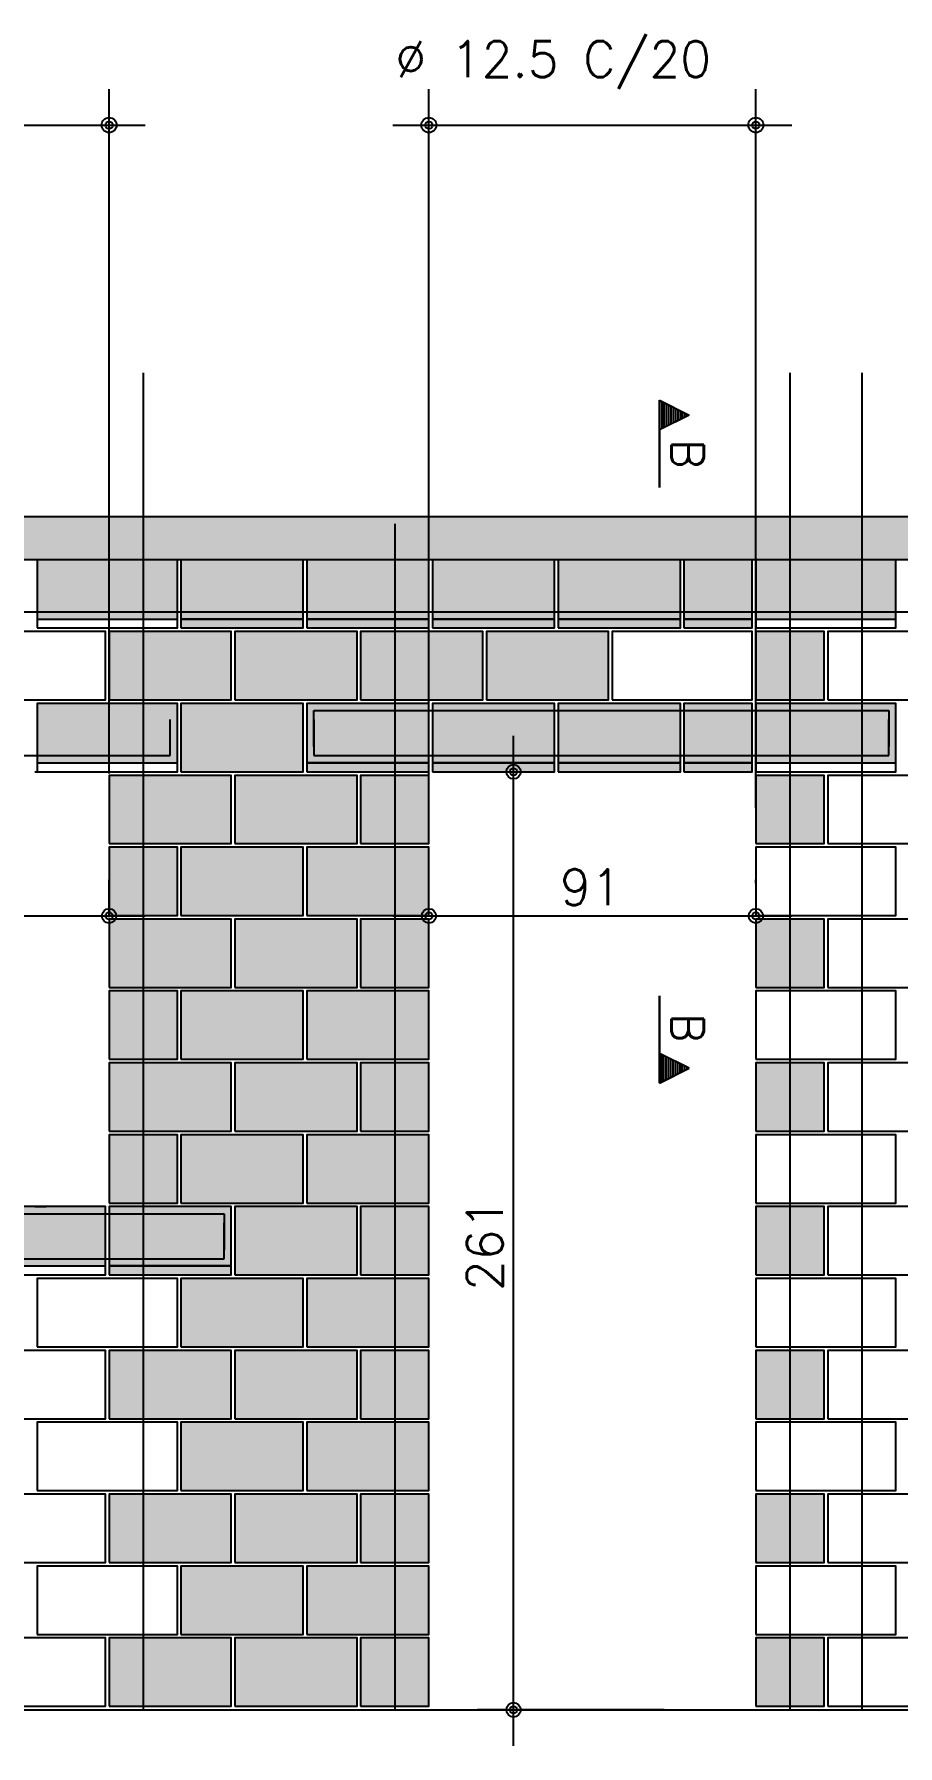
# Model space of a CAD drawing. Extents: x -1.9 to 86, y -1.6 to 60.9.
# Drawn here: x 21.32 to 26.13, y 27.53 to 37.06 of the extents above; entities that cross this region are included whole.
import ezdxf

# ---------------------------------------------------------------- set-up
doc = ezdxf.new("R2010")
doc.units = 0
doc.header["$MEASUREMENT"] = 0
for name, color, linetype in [('PENA_01', 1, 'CONTINUOUS'), ('PENA_02', 2, 'CONTINUOUS'), ('PENA_03', 3, 'CONTINUOUS'), ('PENA_05', 5, 'CONTINUOUS'), ('PENA_09', 254, 'CONTINUOUS'), ('PENA_11', 252, 'CONTINUOUS'), ('PENA_21', 100, 'CONTINUOUS'), ('PENA_23', 50, 'CONTINUOUS')]:
    doc.layers.add(name, color=color, linetype=linetype)
doc.styles.get("Standard").update_dxf_attribs({"font": 'ROMANS.SHX'})

msp = doc.modelspace()

# ---------------------------------------------------------------- linework, layer by layer
at = {"layer": 'PENA_01', "linetype": 'Continuous'}
for p, q in [((21.73798, 32.943227), (21.73798, 36.75159)), ((23.51798, 32.753227), (23.51798, 36.75159)), ((25.33798, 32.753227), (25.33798, 36.75159)), ((19.11798, 36.55159), (21.93798, 36.55159)), ((23.31798, 36.55159), (25.53798, 36.55159)), ((21.33798, 33.803227), (22.11798, 33.803227)), ((22.13798, 33.803227), (22.81798, 33.803227)), ((22.83798, 33.803227), (23.51798, 33.803227)), ((23.53798, 33.803227), (24.21798, 33.803227)), ((24.23798, 33.803227), (24.91798, 33.803227)), ((24.93798, 33.803227), (25.31798, 33.803227)), ((25.33798, 33.803227), (26.11798, 33.803227)), ((23.989081, 27.533227), (23.989081, 33.153227)), ((21.324364, 32.953227), (21.387066, 32.953227)), ((21.33798, 33.003227), (22.11798, 33.003227)), ((22.83798, 33.003227), (23.51798, 33.003227)), ((23.53798, 33.003227), (24.21798, 33.003227)), ((24.07798, 32.953227), (24.189081, 32.953227)), ((24.23798, 33.003227), (24.91798, 33.003227)), ((24.93798, 33.003227), (25.31798, 33.003227)), ((25.33798, 33.003227), (26.11798, 33.003227)), ((21.73798, 32.143227), (21.73798, 32.350936)), ((23.51798, 32.333227), (23.51798, 32.350936)), ((25.33798, 32.333227), (25.33798, 32.350936)), ((19.11798, 32.150936), (21.93798, 32.150936)), ((23.31798, 32.150936), (25.53798, 32.150936)), ((21.324298, 30.533227), (21.387066, 30.533227)), ((20.93798, 30.203227), (21.71798, 30.203227)), ((21.73798, 30.203227), (22.41798, 30.203227)), ((24.827951, 27.733227), (23.789081, 27.733227))]:
    msp.add_line(p, q, dxfattribs=at)
at = {"layer": 'PENA_02', "linetype": 'Continuous'}
msp.add_line((6.13798, 27.733227), (54.41798, 27.733227), dxfattribs=at)
for points in [[(6.13798, 27.733227), (6.13798, 34.373227), (54.41798, 34.373227), (54.41798, 34.133227), (53.73798, 34.133227), (53.73798, 32.953227), (47.13798, 32.953227), (47.13798, 34.133227), (45.51798, 34.133227), (45.51798, 32.953227), (38.71798, 32.953227), (38.71798, 34.133227), (6.73798, 34.133227), (6.73798, 27.733227), (6.13798, 27.733227)], [(21.33798, 33.753227), (22.11798, 33.753227), (22.11798, 34.133227), (21.33798, 34.133227), (21.33798, 33.753227)], [(22.13798, 33.753227), (22.81798, 33.753227), (22.81798, 34.133227), (22.13798, 34.133227), (22.13798, 33.753227)], [(22.83798, 33.753227), (23.51798, 33.753227), (23.51798, 34.133227), (22.83798, 34.133227), (22.83798, 33.753227)], [(23.53798, 33.753227), (24.21798, 33.753227), (24.21798, 34.133227), (23.53798, 34.133227), (23.53798, 33.753227)], [(24.23798, 33.753227), (24.91798, 33.753227), (24.91798, 34.133227), (24.23798, 34.133227), (24.23798, 33.753227)], [(24.93798, 33.753227), (25.31798, 33.753227), (25.31798, 34.133227), (24.93798, 34.133227), (24.93798, 33.753227)], [(25.33798, 33.753227), (26.11798, 33.753227), (26.11798, 34.133227), (25.33798, 34.133227), (25.33798, 33.753227)], [(20.93798, 33.353227), (21.71798, 33.353227), (21.71798, 33.733227), (20.93798, 33.733227), (20.93798, 33.353227)], [(21.73798, 33.353227), (22.41798, 33.353227), (22.41798, 33.733227), (21.73798, 33.733227), (21.73798, 33.353227)], [(22.43798, 33.353227), (23.11798, 33.353227), (23.11798, 33.733227), (22.43798, 33.733227), (22.43798, 33.353227)], [(23.13798, 33.353227), (23.81798, 33.353227), (23.81798, 33.733227), (23.13798, 33.733227), (23.13798, 33.353227)], [(23.83798, 33.353227), (24.51798, 33.353227), (24.51798, 33.733227), (23.83798, 33.733227), (23.83798, 33.353227)], [(24.53798, 33.353227), (25.31798, 33.353227), (25.31798, 33.733227), (24.53798, 33.733227), (24.53798, 33.353227)], [(25.33798, 33.353227), (25.71798, 33.353227), (25.71798, 33.733227), (25.33798, 33.733227), (25.33798, 33.353227)], [(25.73798, 33.353227), (26.51798, 33.353227), (26.51798, 33.733227), (25.73798, 33.733227), (25.73798, 33.353227)], [(21.33798, 32.953227), (22.11798, 32.953227), (22.11798, 33.333227), (21.33798, 33.333227), (21.33798, 32.953227)], [(22.13798, 32.953227), (22.81798, 32.953227), (22.81798, 33.333227), (22.13798, 33.333227), (22.13798, 32.953227)], [(22.83798, 32.953227), (23.51798, 32.953227), (23.51798, 33.333227), (22.83798, 33.333227), (22.83798, 32.953227)], [(23.53798, 32.953227), (24.21798, 32.953227), (24.21798, 33.333227), (23.53798, 33.333227), (23.53798, 32.953227)], [(24.23798, 32.953227), (24.91798, 32.953227), (24.91798, 33.333227), (24.23798, 33.333227), (24.23798, 32.953227)], [(24.93798, 32.953227), (25.31798, 32.953227), (25.31798, 33.333227), (24.93798, 33.333227), (24.93798, 32.953227)], [(25.33798, 32.953227), (26.11798, 32.953227), (26.11798, 33.333227), (25.33798, 33.333227), (25.33798, 32.953227)], [(21.73798, 32.553227), (22.41798, 32.553227), (22.41798, 32.933227), (21.73798, 32.933227), (21.73798, 32.553227)], [(22.43798, 32.553227), (23.11798, 32.553227), (23.11798, 32.933227), (22.43798, 32.933227), (22.43798, 32.553227)], [(23.13798, 32.553227), (23.51798, 32.553227), (23.51798, 32.933227), (23.13798, 32.933227), (23.13798, 32.553227)], [(25.33798, 32.553227), (25.71798, 32.553227), (25.71798, 32.933227), (25.33798, 32.933227), (25.33798, 32.553227)], [(25.73798, 32.553227), (26.51798, 32.553227), (26.51798, 32.933227), (25.73798, 32.933227), (25.73798, 32.553227)], [(21.73798, 32.153227), (22.11798, 32.153227), (22.11798, 32.533227), (21.73798, 32.533227), (21.73798, 32.153227)], [(22.13798, 32.153227), (22.81798, 32.153227), (22.81798, 32.533227), (22.13798, 32.533227), (22.13798, 32.153227)], [(22.83798, 32.153227), (23.51798, 32.153227), (23.51798, 32.533227), (22.83798, 32.533227), (22.83798, 32.153227)], [(25.33798, 32.153227), (26.11798, 32.153227), (26.11798, 32.533227), (25.33798, 32.533227), (25.33798, 32.153227)], [(21.73798, 31.753227), (22.41798, 31.753227), (22.41798, 32.133227), (21.73798, 32.133227), (21.73798, 31.753227)], [(22.43798, 31.753227), (23.11798, 31.753227), (23.11798, 32.133227), (22.43798, 32.133227), (22.43798, 31.753227)], [(23.13798, 31.753227), (23.51798, 31.753227), (23.51798, 32.133227), (23.13798, 32.133227), (23.13798, 31.753227)], [(25.33798, 31.753227), (25.71798, 31.753227), (25.71798, 32.133227), (25.33798, 32.133227), (25.33798, 31.753227)], [(25.73798, 31.753227), (26.51798, 31.753227), (26.51798, 32.133227), (25.73798, 32.133227), (25.73798, 31.753227)], [(21.73798, 31.353227), (22.11798, 31.353227), (22.11798, 31.733227), (21.73798, 31.733227), (21.73798, 31.353227)], [(22.13798, 31.353227), (22.81798, 31.353227), (22.81798, 31.733227), (22.13798, 31.733227), (22.13798, 31.353227)], [(22.83798, 31.353227), (23.51798, 31.353227), (23.51798, 31.733227), (22.83798, 31.733227), (22.83798, 31.353227)], [(25.33798, 31.353227), (26.11798, 31.353227), (26.11798, 31.733227), (25.33798, 31.733227), (25.33798, 31.353227)], [(21.73798, 30.953227), (22.41798, 30.953227), (22.41798, 31.333227), (21.73798, 31.333227), (21.73798, 30.953227)], [(22.43798, 30.953227), (23.11798, 30.953227), (23.11798, 31.333227), (22.43798, 31.333227), (22.43798, 30.953227)], [(23.13798, 30.953227), (23.51798, 30.953227), (23.51798, 31.333227), (23.13798, 31.333227), (23.13798, 30.953227)], [(25.33798, 30.953227), (25.71798, 30.953227), (25.71798, 31.333227), (25.33798, 31.333227), (25.33798, 30.953227)], [(25.73798, 30.953227), (26.51798, 30.953227), (26.51798, 31.333227), (25.73798, 31.333227), (25.73798, 30.953227)], [(21.73798, 30.553227), (22.11798, 30.553227), (22.11798, 30.933227), (21.73798, 30.933227), (21.73798, 30.553227)], [(22.13798, 30.553227), (22.81798, 30.553227), (22.81798, 30.933227), (22.13798, 30.933227), (22.13798, 30.553227)], [(22.83798, 30.553227), (23.51798, 30.553227), (23.51798, 30.933227), (22.83798, 30.933227), (22.83798, 30.553227)], [(25.33798, 30.553227), (26.11798, 30.553227), (26.11798, 30.933227), (25.33798, 30.933227), (25.33798, 30.553227)], [(20.93798, 30.153227), (21.71798, 30.153227), (21.71798, 30.533227), (20.93798, 30.533227), (20.93798, 30.153227)], [(21.73798, 30.153227), (22.41798, 30.153227), (22.41798, 30.533227), (21.73798, 30.533227), (21.73798, 30.153227)], [(22.43798, 30.153227), (23.11798, 30.153227), (23.11798, 30.533227), (22.43798, 30.533227), (22.43798, 30.153227)], [(23.13798, 30.153227), (23.51798, 30.153227), (23.51798, 30.533227), (23.13798, 30.533227), (23.13798, 30.153227)], [(25.33798, 30.153227), (25.71798, 30.153227), (25.71798, 30.533227), (25.33798, 30.533227), (25.33798, 30.153227)], [(25.73798, 30.153227), (26.51798, 30.153227), (26.51798, 30.533227), (25.73798, 30.533227), (25.73798, 30.153227)], [(21.33798, 29.753227), (22.11798, 29.753227), (22.11798, 30.133227), (21.33798, 30.133227), (21.33798, 29.753227)], [(22.13798, 29.753227), (22.81798, 29.753227), (22.81798, 30.133227), (22.13798, 30.133227), (22.13798, 29.753227)], [(22.83798, 29.753227), (23.51798, 29.753227), (23.51798, 30.133227), (22.83798, 30.133227), (22.83798, 29.753227)], [(25.33798, 29.753227), (26.11798, 29.753227), (26.11798, 30.133227), (25.33798, 30.133227), (25.33798, 29.753227)], [(20.93798, 29.353227), (21.71798, 29.353227), (21.71798, 29.733227), (20.93798, 29.733227), (20.93798, 29.353227)], [(21.73798, 29.353227), (22.41798, 29.353227), (22.41798, 29.733227), (21.73798, 29.733227), (21.73798, 29.353227)], [(22.43798, 29.353227), (23.11798, 29.353227), (23.11798, 29.733227), (22.43798, 29.733227), (22.43798, 29.353227)], [(23.13798, 29.353227), (23.51798, 29.353227), (23.51798, 29.733227), (23.13798, 29.733227), (23.13798, 29.353227)], [(25.33798, 29.353227), (25.71798, 29.353227), (25.71798, 29.733227), (25.33798, 29.733227), (25.33798, 29.353227)], [(25.73798, 29.353227), (26.51798, 29.353227), (26.51798, 29.733227), (25.73798, 29.733227), (25.73798, 29.353227)], [(21.33798, 28.953227), (22.11798, 28.953227), (22.11798, 29.333227), (21.33798, 29.333227), (21.33798, 28.953227)], [(22.13798, 28.953227), (22.81798, 28.953227), (22.81798, 29.333227), (22.13798, 29.333227), (22.13798, 28.953227)], [(22.83798, 28.953227), (23.51798, 28.953227), (23.51798, 29.333227), (22.83798, 29.333227), (22.83798, 28.953227)], [(25.33798, 28.953227), (26.11798, 28.953227), (26.11798, 29.333227), (25.33798, 29.333227), (25.33798, 28.953227)], [(20.93798, 28.553227), (21.71798, 28.553227), (21.71798, 28.933227), (20.93798, 28.933227), (20.93798, 28.553227)], [(21.73798, 28.553227), (22.41798, 28.553227), (22.41798, 28.933227), (21.73798, 28.933227), (21.73798, 28.553227)], [(22.43798, 28.553227), (23.11798, 28.553227), (23.11798, 28.933227), (22.43798, 28.933227), (22.43798, 28.553227)], [(23.13798, 28.553227), (23.51798, 28.553227), (23.51798, 28.933227), (23.13798, 28.933227), (23.13798, 28.553227)], [(25.33798, 28.553227), (25.71798, 28.553227), (25.71798, 28.933227), (25.33798, 28.933227), (25.33798, 28.553227)], [(25.73798, 28.553227), (26.51798, 28.553227), (26.51798, 28.933227), (25.73798, 28.933227), (25.73798, 28.553227)], [(21.33798, 28.153227), (22.11798, 28.153227), (22.11798, 28.533227), (21.33798, 28.533227), (21.33798, 28.153227)], [(22.13798, 28.153227), (22.81798, 28.153227), (22.81798, 28.533227), (22.13798, 28.533227), (22.13798, 28.153227)], [(22.83798, 28.153227), (23.51798, 28.153227), (23.51798, 28.533227), (22.83798, 28.533227), (22.83798, 28.153227)], [(25.33798, 28.153227), (26.11798, 28.153227), (26.11798, 28.533227), (25.33798, 28.533227), (25.33798, 28.153227)], [(20.93798, 27.753227), (21.71798, 27.753227), (21.71798, 28.133227), (20.93798, 28.133227), (20.93798, 27.753227)], [(21.73798, 27.753227), (22.41798, 27.753227), (22.41798, 28.133227), (21.73798, 28.133227), (21.73798, 27.753227)], [(22.43798, 27.753227), (23.11798, 27.753227), (23.11798, 28.133227), (22.43798, 28.133227), (22.43798, 27.753227)], [(23.13798, 27.753227), (23.51798, 27.753227), (23.51798, 28.133227), (23.13798, 28.133227), (23.13798, 27.753227)], [(25.33798, 27.753227), (25.71798, 27.753227), (25.71798, 28.133227), (25.33798, 28.133227), (25.33798, 27.753227)], [(25.73798, 27.753227), (26.51798, 27.753227), (26.51798, 28.133227), (25.73798, 28.133227), (25.73798, 27.753227)]]:
    msp.add_lwpolyline(points, dxfattribs=at)
for centre, radius in [((21.73798, 36.55159), 0.041625), ((23.51798, 36.55159), 0.041625), ((25.33798, 36.55159), 0.041625), ((21.73798, 36.55159), 0.02075), ((23.51798, 36.55159), 0.02075), ((25.33798, 36.55159), 0.02075), ((23.989081, 32.953227), 0.04), ((23.989081, 32.953227), 0.02), ((21.73798, 32.150936), 0.04), ((21.73798, 32.150936), 0.02), ((23.51798, 32.150936), 0.04), ((23.51798, 32.150936), 0.02), ((25.33798, 32.150936), 0.04), ((25.33798, 32.150936), 0.02), ((23.989081, 27.733227), 0.04), ((23.989081, 27.733227), 0.02)]:
    msp.add_circle(centre, radius, dxfattribs=at)
at = {"layer": 'PENA_03', "linetype": 'Continuous'}
for p, q in [((24.801077, 34.534549), (24.801077, 35.020931)), ((24.801077, 35.020931), (24.96701, 34.937965)), ((24.801772, 35.019803), (24.965449, 34.937965)), ((24.801773, 35.019803), (24.801773, 34.856126)), ((24.813841, 35.014549), (24.813841, 34.86138)), ((24.826605, 35.008167), (24.826605, 34.867762)), ((24.839369, 35.001785), (24.839369, 34.874144)), ((24.852133, 34.995403), (24.852133, 34.880526)), ((24.864897, 34.989021), (24.864897, 34.886908)), ((24.877661, 34.982639), (24.877661, 34.89329)), ((24.890425, 34.976257), (24.890425, 34.899672)), ((24.903189, 34.969875), (24.903189, 34.906054)), ((24.915953, 34.963493), (24.915953, 34.912436)), ((24.928717, 34.957111), (24.928717, 34.918818)), ((24.96701, 34.937965), (24.801772, 34.855346)), ((24.965449, 34.937965), (24.801773, 34.856126)), ((24.941482, 34.950729), (24.941482, 34.9252)), ((24.954246, 34.944347), (24.954246, 34.931583)), ((24.801773, 34.855346), (24.801773, 34.534549)), ((23.87798, 32.953227), (23.87798, 32.953227)), ((21.73798, 32.743227), (21.73798, 32.743227)), ((23.51798, 32.553227), (23.51798, 32.553227)), ((25.33798, 32.553227), (25.33798, 32.553227)), ((23.51798, 32.133227), (23.51798, 32.133227)), ((25.33798, 32.133227), (25.33798, 32.133227)), ((21.73798, 31.943227), (21.73798, 31.943227)), ((24.801077, 31.706635), (24.801077, 31.220253)), ((24.801773, 31.385838), (24.801773, 31.706635)), ((24.96701, 31.303219), (24.801772, 31.385838)), ((24.801773, 31.221381), (24.801773, 31.385058)), ((24.965449, 31.303219), (24.801773, 31.385058)), ((24.813841, 31.226635), (24.813841, 31.379804)), ((24.826605, 31.233017), (24.826605, 31.373422)), ((24.839369, 31.239399), (24.839369, 31.36704)), ((24.852133, 31.245781), (24.852133, 31.360658)), ((24.864897, 31.252163), (24.864897, 31.354276)), ((24.877661, 31.258545), (24.877661, 31.347894)), ((24.890425, 31.264927), (24.890425, 31.341512)), ((24.903189, 31.271309), (24.903189, 31.33513)), ((24.801077, 31.220253), (24.96701, 31.303219)), ((24.801772, 31.221381), (24.965449, 31.303219)), ((24.915953, 31.277691), (24.915953, 31.328748)), ((24.928717, 31.284073), (24.928717, 31.322366)), ((24.941482, 31.290455), (24.941482, 31.315984)), ((24.954246, 31.296837), (24.954246, 31.309601)), ((25.027951, 27.733227), (25.027951, 27.733227))]:
    msp.add_line(p, q, dxfattribs=at)
at = {"layer": 'PENA_05', "linetype": 'Continuous'}
for p, q in [((6.53798, 33.843227), (23.22798, 33.843227)), ((22.42798, 33.843227), (39.11798, 33.843227)), ((22.07798, 33.043227), (22.07798, 33.243227)), ((22.87798, 33.093227), (22.87798, 33.293227)), ((22.87798, 33.293227), (26.07798, 33.293227)), ((22.87798, 33.243227), (22.87798, 33.043227)), ((26.07798, 33.293227), (26.07798, 33.093227)), ((26.07798, 33.043227), (26.07798, 33.243227)), ((18.97798, 33.043227), (22.07798, 33.043227)), ((22.87798, 33.043227), (26.07798, 33.043227)), ((14.77798, 30.493227), (22.37798, 30.493227)), ((22.37798, 30.493227), (22.37798, 30.293227)), ((22.37798, 30.243227), (22.37798, 30.443227)), ((14.77798, 30.243227), (22.37798, 30.243227))]:
    msp.add_line(p, q, dxfattribs=at)
for points in [[(21.92798, 35.173227), (21.92798, 27.733227)], [(25.52798, 35.173227), (25.52798, 27.733227)], [(25.92798, 35.173227), (25.92798, 27.733227)], [(23.32798, 34.333227), (23.32798, 27.733227)]]:
    msp.add_lwpolyline(points, dxfattribs=at)
at = {"layer": 'PENA_09', "linetype": 'Continuous'}
for points in [[(21.33798, 33.803227), (22.11798, 33.803227), (22.11798, 34.133227), (21.33798, 34.133227), (21.33798, 33.803227)], [(22.13798, 33.803227), (22.81798, 33.803227), (22.81798, 34.133227), (22.13798, 34.133227), (22.13798, 33.803227)], [(22.83798, 33.803227), (23.51798, 33.803227), (23.51798, 34.133227), (22.83798, 34.133227), (22.83798, 33.803227)], [(23.53798, 33.803227), (24.21798, 33.803227), (24.21798, 34.133227), (23.53798, 34.133227), (23.53798, 33.803227)], [(24.23798, 33.803227), (24.91798, 33.803227), (24.91798, 34.133227), (24.23798, 34.133227), (24.23798, 33.803227)], [(24.93798, 33.803227), (25.31798, 33.803227), (25.31798, 34.133227), (24.93798, 34.133227), (24.93798, 33.803227)], [(25.33798, 33.803227), (26.11798, 33.803227), (26.11798, 34.133227), (25.33798, 34.133227), (25.33798, 33.803227)], [(21.33798, 33.003227), (22.11798, 33.003227), (22.11798, 33.333227), (21.33798, 33.333227), (21.33798, 33.003227)], [(22.83798, 33.003227), (23.51798, 33.003227), (23.51798, 33.333227), (22.83798, 33.333227), (22.83798, 33.003227)], [(23.53798, 33.003227), (24.21798, 33.003227), (24.21798, 33.333227), (23.53798, 33.333227), (23.53798, 33.003227)], [(24.23798, 33.003227), (24.91798, 33.003227), (24.91798, 33.333227), (24.23798, 33.333227), (24.23798, 33.003227)], [(24.93798, 33.003227), (25.31798, 33.003227), (25.31798, 33.333227), (24.93798, 33.333227), (24.93798, 33.003227)], [(25.33798, 33.003227), (26.11798, 33.003227), (26.11798, 33.333227), (25.33798, 33.333227), (25.33798, 33.003227)], [(20.93798, 30.203227), (21.71798, 30.203227), (21.71798, 30.533227), (20.93798, 30.533227), (20.93798, 30.203227)], [(21.73798, 30.203227), (22.41798, 30.203227), (22.41798, 30.533227), (21.73798, 30.533227), (21.73798, 30.203227)]]:
    msp.add_lwpolyline(points, dxfattribs=at)
for points in [[(21.33798, 33.803227), (22.11798, 33.803227), (22.11798, 34.133227)], [(21.33798, 33.803227), (22.11798, 34.133227), (21.33798, 34.133227)], [(21.33798, 33.803227), (21.33798, 34.133227), (21.33798, 33.803227)], [(22.13798, 33.803227), (22.81798, 33.803227), (22.81798, 34.133227)], [(22.13798, 33.803227), (22.81798, 34.133227), (22.13798, 34.133227)], [(22.13798, 33.803227), (22.13798, 34.133227), (22.13798, 33.803227)], [(22.83798, 33.803227), (23.51798, 33.803227), (23.51798, 34.133227)], [(22.83798, 33.803227), (23.51798, 34.133227), (22.83798, 34.133227)], [(22.83798, 33.803227), (22.83798, 34.133227), (22.83798, 33.803227)], [(23.53798, 33.803227), (24.21798, 33.803227), (24.21798, 34.133227)], [(23.53798, 33.803227), (24.21798, 34.133227), (23.53798, 34.133227)], [(23.53798, 33.803227), (23.53798, 34.133227), (23.53798, 33.803227)], [(24.23798, 33.803227), (24.91798, 33.803227), (24.91798, 34.133227)], [(24.23798, 33.803227), (24.91798, 34.133227), (24.23798, 34.133227)], [(24.23798, 33.803227), (24.23798, 34.133227), (24.23798, 33.803227)], [(24.93798, 33.803227), (25.31798, 33.803227), (25.31798, 34.133227)], [(24.93798, 33.803227), (25.31798, 34.133227), (24.93798, 34.133227)], [(24.93798, 33.803227), (24.93798, 34.133227), (24.93798, 33.803227)], [(25.33798, 33.803227), (26.11798, 33.803227), (26.11798, 34.133227)], [(25.33798, 33.803227), (26.11798, 34.133227), (25.33798, 34.133227)], [(25.33798, 33.803227), (25.33798, 34.133227), (25.33798, 33.803227)], [(21.33798, 33.003227), (22.11798, 33.003227), (22.11798, 33.333227)], [(21.33798, 33.003227), (22.11798, 33.333227), (21.33798, 33.333227)], [(21.33798, 33.003227), (21.33798, 33.333227), (21.33798, 33.003227)], [(22.83798, 33.003227), (23.51798, 33.003227), (23.51798, 33.333227)], [(22.83798, 33.003227), (23.51798, 33.333227), (22.83798, 33.333227)], [(22.83798, 33.003227), (22.83798, 33.333227), (22.83798, 33.003227)], [(23.53798, 33.003227), (24.21798, 33.003227), (24.21798, 33.333227)], [(23.53798, 33.003227), (24.21798, 33.333227), (23.53798, 33.333227)], [(23.53798, 33.003227), (23.53798, 33.333227), (23.53798, 33.003227)], [(24.23798, 33.003227), (24.91798, 33.003227), (24.91798, 33.333227)], [(24.23798, 33.003227), (24.91798, 33.333227), (24.23798, 33.333227)], [(24.23798, 33.003227), (24.23798, 33.333227), (24.23798, 33.003227)], [(24.93798, 33.003227), (25.31798, 33.003227), (25.31798, 33.333227)], [(24.93798, 33.003227), (25.31798, 33.333227), (24.93798, 33.333227)], [(24.93798, 33.003227), (24.93798, 33.333227), (24.93798, 33.003227)], [(25.33798, 33.003227), (26.11798, 33.003227), (26.11798, 33.333227)], [(25.33798, 33.003227), (26.11798, 33.333227), (25.33798, 33.333227)], [(25.33798, 33.003227), (25.33798, 33.333227), (25.33798, 33.003227)], [(20.93798, 30.203227), (21.71798, 30.203227), (21.71798, 30.533227)], [(20.93798, 30.203227), (21.71798, 30.533227), (20.93798, 30.533227)], [(21.73798, 30.203227), (22.41798, 30.203227), (22.41798, 30.533227)], [(21.73798, 30.203227), (22.41798, 30.533227), (21.73798, 30.533227)], [(21.73798, 30.203227), (21.73798, 30.533227), (21.73798, 30.203227)]]:
    msp.add_solid(points, dxfattribs=at)
at = {"layer": 'PENA_11', "linetype": 'Continuous'}
for points in [[(54.41798, 34.373227), (6.73798, 34.133227), (6.13798, 34.373227)], [(38.71798, 34.133227), (6.73798, 34.133227), (54.41798, 34.373227)]]:
    msp.add_solid(points, dxfattribs=at)
at = {"layer": 'PENA_21', "linetype": 'Continuous'}
for points in [[(21.73798, 33.353227), (22.41798, 33.353227), (22.41798, 33.733227), (21.73798, 33.733227), (21.73798, 33.353227)], [(22.13798, 33.753227), (22.81798, 33.753227), (22.81798, 33.803227), (22.13798, 33.803227), (22.13798, 33.753227)], [(22.43798, 33.353227), (23.11798, 33.353227), (23.11798, 33.733227), (22.43798, 33.733227), (22.43798, 33.353227)], [(22.83798, 33.753227), (23.51798, 33.753227), (23.51798, 33.803227), (22.83798, 33.803227), (22.83798, 33.753227)], [(23.13798, 33.353227), (23.81798, 33.353227), (23.81798, 33.733227), (23.13798, 33.733227), (23.13798, 33.353227)], [(23.53798, 33.753227), (24.21798, 33.753227), (24.21798, 33.803227), (23.53798, 33.803227), (23.53798, 33.753227)], [(23.83798, 33.353227), (24.51798, 33.353227), (24.51798, 33.733227), (23.83798, 33.733227), (23.83798, 33.353227)], [(24.23798, 33.753227), (24.91798, 33.753227), (24.91798, 33.803227), (24.23798, 33.803227), (24.23798, 33.753227)], [(22.13798, 32.953227), (22.81798, 32.953227), (22.81798, 33.333227), (22.13798, 33.333227), (22.13798, 32.953227)], [(22.83798, 32.953227), (23.51798, 32.953227), (23.51798, 33.003227), (22.83798, 33.003227), (22.83798, 32.953227)], [(23.53798, 32.953227), (24.21798, 32.953227), (24.21798, 33.003227), (23.53798, 33.003227), (23.53798, 32.953227)], [(24.23798, 32.953227), (24.91798, 32.953227), (24.91798, 33.003227), (24.23798, 33.003227), (24.23798, 32.953227)], [(21.73798, 32.553227), (22.41798, 32.553227), (22.41798, 32.933227), (21.73798, 32.933227), (21.73798, 32.553227)], [(22.43798, 32.553227), (23.11798, 32.553227), (23.11798, 32.933227), (22.43798, 32.933227), (22.43798, 32.553227)], [(22.13798, 32.153227), (22.81798, 32.153227), (22.81798, 32.533227), (22.13798, 32.533227), (22.13798, 32.153227)], [(22.83798, 32.153227), (23.51798, 32.153227), (23.51798, 32.533227), (22.83798, 32.533227), (22.83798, 32.153227)], [(21.73798, 31.753227), (22.41798, 31.753227), (22.41798, 32.133227), (21.73798, 32.133227), (21.73798, 31.753227)], [(22.43798, 31.753227), (23.11798, 31.753227), (23.11798, 32.133227), (22.43798, 32.133227), (22.43798, 31.753227)], [(22.13798, 31.353227), (22.81798, 31.353227), (22.81798, 31.733227), (22.13798, 31.733227), (22.13798, 31.353227)], [(22.83798, 31.353227), (23.51798, 31.353227), (23.51798, 31.733227), (22.83798, 31.733227), (22.83798, 31.353227)], [(21.73798, 30.953227), (22.41798, 30.953227), (22.41798, 31.333227), (21.73798, 31.333227), (21.73798, 30.953227)], [(22.43798, 30.953227), (23.11798, 30.953227), (23.11798, 31.333227), (22.43798, 31.333227), (22.43798, 30.953227)], [(22.13798, 30.553227), (22.81798, 30.553227), (22.81798, 30.933227), (22.13798, 30.933227), (22.13798, 30.553227)], [(22.83798, 30.553227), (23.51798, 30.553227), (23.51798, 30.933227), (22.83798, 30.933227), (22.83798, 30.553227)], [(22.43798, 30.153227), (23.11798, 30.153227), (23.11798, 30.533227), (22.43798, 30.533227), (22.43798, 30.153227)], [(21.73798, 30.153227), (22.41798, 30.153227), (22.41798, 30.203227), (21.73798, 30.203227), (21.73798, 30.153227)], [(22.13798, 29.753227), (22.81798, 29.753227), (22.81798, 30.133227), (22.13798, 30.133227), (22.13798, 29.753227)], [(22.83798, 29.753227), (23.51798, 29.753227), (23.51798, 30.133227), (22.83798, 30.133227), (22.83798, 29.753227)], [(21.73798, 29.353227), (22.41798, 29.353227), (22.41798, 29.733227), (21.73798, 29.733227), (21.73798, 29.353227)], [(22.43798, 29.353227), (23.11798, 29.353227), (23.11798, 29.733227), (22.43798, 29.733227), (22.43798, 29.353227)], [(22.13798, 28.953227), (22.81798, 28.953227), (22.81798, 29.333227), (22.13798, 29.333227), (22.13798, 28.953227)], [(22.83798, 28.953227), (23.51798, 28.953227), (23.51798, 29.333227), (22.83798, 29.333227), (22.83798, 28.953227)], [(21.73798, 28.553227), (22.41798, 28.553227), (22.41798, 28.933227), (21.73798, 28.933227), (21.73798, 28.553227)], [(22.43798, 28.553227), (23.11798, 28.553227), (23.11798, 28.933227), (22.43798, 28.933227), (22.43798, 28.553227)], [(22.13798, 28.153227), (22.81798, 28.153227), (22.81798, 28.533227), (22.13798, 28.533227), (22.13798, 28.153227)], [(22.83798, 28.153227), (23.51798, 28.153227), (23.51798, 28.533227), (22.83798, 28.533227), (22.83798, 28.153227)], [(21.73798, 27.753227), (22.41798, 27.753227), (22.41798, 28.133227), (21.73798, 28.133227), (21.73798, 27.753227)], [(22.43798, 27.753227), (23.11798, 27.753227), (23.11798, 28.133227), (22.43798, 28.133227), (22.43798, 27.753227)]]:
    msp.add_lwpolyline(points, dxfattribs=at)
for points in [[(21.73798, 33.353227), (22.41798, 33.353227), (22.41798, 33.733227)], [(21.73798, 33.353227), (22.41798, 33.733227), (21.73798, 33.733227)], [(21.73798, 33.353227), (21.73798, 33.733227), (21.73798, 33.353227)], [(22.13798, 33.753227), (22.81798, 33.753227), (22.81798, 33.803227)], [(22.13798, 33.753227), (22.81798, 33.803227), (22.13798, 33.803227)], [(22.13798, 33.753227), (22.13798, 33.803227), (22.13798, 33.753227)], [(22.43798, 33.353227), (23.11798, 33.353227), (23.11798, 33.733227)], [(22.43798, 33.353227), (23.11798, 33.733227), (22.43798, 33.733227)], [(22.43798, 33.353227), (22.43798, 33.733227), (22.43798, 33.353227)], [(22.83798, 33.753227), (23.51798, 33.753227), (23.51798, 33.803227)], [(22.83798, 33.753227), (23.51798, 33.803227), (22.83798, 33.803227)], [(22.83798, 33.753227), (22.83798, 33.803227), (22.83798, 33.753227)], [(23.13798, 33.353227), (23.81798, 33.353227), (23.81798, 33.733227)], [(23.13798, 33.353227), (23.81798, 33.733227), (23.13798, 33.733227)], [(23.13798, 33.353227), (23.13798, 33.733227), (23.13798, 33.353227)], [(23.53798, 33.753227), (24.21798, 33.753227), (24.21798, 33.803227)], [(23.53798, 33.753227), (24.21798, 33.803227), (23.53798, 33.803227)], [(23.53798, 33.753227), (23.53798, 33.803227), (23.53798, 33.753227)], [(23.83798, 33.353227), (24.51798, 33.353227), (24.51798, 33.733227)], [(23.83798, 33.353227), (24.51798, 33.733227), (23.83798, 33.733227)], [(23.83798, 33.353227), (23.83798, 33.733227), (23.83798, 33.353227)], [(24.23798, 33.753227), (24.91798, 33.753227), (24.91798, 33.803227)], [(24.23798, 33.753227), (24.91798, 33.803227), (24.23798, 33.803227)], [(24.23798, 33.753227), (24.23798, 33.803227), (24.23798, 33.753227)], [(22.13798, 32.953227), (22.81798, 32.953227), (22.81798, 33.333227)], [(22.13798, 32.953227), (22.81798, 33.333227), (22.13798, 33.333227)], [(22.13798, 32.953227), (22.13798, 33.333227), (22.13798, 32.953227)], [(22.83798, 32.953227), (23.51798, 32.953227), (23.51798, 33.003227)], [(22.83798, 32.953227), (23.51798, 33.003227), (22.83798, 33.003227)], [(22.83798, 32.953227), (22.83798, 33.003227), (22.83798, 32.953227)], [(23.53798, 32.953227), (24.21798, 32.953227), (24.21798, 33.003227)], [(23.53798, 32.953227), (24.21798, 33.003227), (23.53798, 33.003227)], [(23.53798, 32.953227), (23.53798, 33.003227), (23.53798, 32.953227)], [(24.23798, 32.953227), (24.91798, 32.953227), (24.91798, 33.003227)], [(24.23798, 32.953227), (24.91798, 33.003227), (24.23798, 33.003227)], [(24.23798, 32.953227), (24.23798, 33.003227), (24.23798, 32.953227)], [(21.73798, 32.553227), (22.41798, 32.553227), (22.41798, 32.933227)], [(21.73798, 32.553227), (22.41798, 32.933227), (21.73798, 32.933227)], [(21.73798, 32.553227), (21.73798, 32.933227), (21.73798, 32.553227)], [(22.43798, 32.553227), (23.11798, 32.553227), (23.11798, 32.933227)], [(22.43798, 32.553227), (23.11798, 32.933227), (22.43798, 32.933227)], [(22.43798, 32.553227), (22.43798, 32.933227), (22.43798, 32.553227)], [(22.13798, 32.153227), (22.81798, 32.153227), (22.81798, 32.533227)], [(22.13798, 32.153227), (22.81798, 32.533227), (22.13798, 32.533227)], [(22.13798, 32.153227), (22.13798, 32.533227), (22.13798, 32.153227)], [(22.83798, 32.153227), (23.51798, 32.153227), (23.51798, 32.533227)], [(22.83798, 32.153227), (23.51798, 32.533227), (22.83798, 32.533227)], [(22.83798, 32.153227), (22.83798, 32.533227), (22.83798, 32.153227)], [(21.73798, 31.753227), (22.41798, 31.753227), (22.41798, 32.133227)], [(21.73798, 31.753227), (22.41798, 32.133227), (21.73798, 32.133227)], [(21.73798, 31.753227), (21.73798, 32.133227), (21.73798, 31.753227)], [(22.43798, 31.753227), (23.11798, 31.753227), (23.11798, 32.133227)], [(22.43798, 31.753227), (23.11798, 32.133227), (22.43798, 32.133227)], [(22.43798, 31.753227), (22.43798, 32.133227), (22.43798, 31.753227)], [(22.13798, 31.353227), (22.81798, 31.353227), (22.81798, 31.733227)], [(22.13798, 31.353227), (22.81798, 31.733227), (22.13798, 31.733227)], [(22.13798, 31.353227), (22.13798, 31.733227), (22.13798, 31.353227)], [(22.83798, 31.353227), (23.51798, 31.353227), (23.51798, 31.733227)], [(22.83798, 31.353227), (23.51798, 31.733227), (22.83798, 31.733227)], [(22.83798, 31.353227), (22.83798, 31.733227), (22.83798, 31.353227)], [(21.73798, 30.953227), (22.41798, 30.953227), (22.41798, 31.333227)], [(21.73798, 30.953227), (22.41798, 31.333227), (21.73798, 31.333227)], [(21.73798, 30.953227), (21.73798, 31.333227), (21.73798, 30.953227)], [(22.43798, 30.953227), (23.11798, 30.953227), (23.11798, 31.333227)], [(22.43798, 30.953227), (23.11798, 31.333227), (22.43798, 31.333227)], [(22.43798, 30.953227), (22.43798, 31.333227), (22.43798, 30.953227)], [(22.13798, 30.553227), (22.81798, 30.553227), (22.81798, 30.933227)], [(22.13798, 30.553227), (22.81798, 30.933227), (22.13798, 30.933227)], [(22.13798, 30.553227), (22.13798, 30.933227), (22.13798, 30.553227)], [(22.83798, 30.553227), (23.51798, 30.553227), (23.51798, 30.933227)], [(22.83798, 30.553227), (23.51798, 30.933227), (22.83798, 30.933227)], [(22.83798, 30.553227), (22.83798, 30.933227), (22.83798, 30.553227)], [(22.43798, 30.153227), (23.11798, 30.153227), (23.11798, 30.533227)], [(22.43798, 30.153227), (23.11798, 30.533227), (22.43798, 30.533227)], [(22.43798, 30.153227), (22.43798, 30.533227), (22.43798, 30.153227)], [(21.73798, 30.153227), (22.41798, 30.153227), (22.41798, 30.203227)], [(21.73798, 30.153227), (22.41798, 30.203227), (21.73798, 30.203227)], [(21.73798, 30.153227), (21.73798, 30.203227), (21.73798, 30.153227)], [(22.13798, 29.753227), (22.81798, 29.753227), (22.81798, 30.133227)], [(22.13798, 29.753227), (22.81798, 30.133227), (22.13798, 30.133227)], [(22.13798, 29.753227), (22.13798, 30.133227), (22.13798, 29.753227)], [(22.83798, 29.753227), (23.51798, 29.753227), (23.51798, 30.133227)], [(22.83798, 29.753227), (23.51798, 30.133227), (22.83798, 30.133227)], [(22.83798, 29.753227), (22.83798, 30.133227), (22.83798, 29.753227)], [(21.73798, 29.353227), (22.41798, 29.353227), (22.41798, 29.733227)], [(21.73798, 29.353227), (22.41798, 29.733227), (21.73798, 29.733227)], [(21.73798, 29.353227), (21.73798, 29.733227), (21.73798, 29.353227)], [(22.43798, 29.353227), (23.11798, 29.353227), (23.11798, 29.733227)], [(22.43798, 29.353227), (23.11798, 29.733227), (22.43798, 29.733227)], [(22.43798, 29.353227), (22.43798, 29.733227), (22.43798, 29.353227)], [(22.13798, 28.953227), (22.81798, 28.953227), (22.81798, 29.333227)], [(22.13798, 28.953227), (22.81798, 29.333227), (22.13798, 29.333227)], [(22.13798, 28.953227), (22.13798, 29.333227), (22.13798, 28.953227)], [(22.83798, 28.953227), (23.51798, 28.953227), (23.51798, 29.333227)], [(22.83798, 28.953227), (23.51798, 29.333227), (22.83798, 29.333227)], [(22.83798, 28.953227), (22.83798, 29.333227), (22.83798, 28.953227)], [(21.73798, 28.553227), (22.41798, 28.553227), (22.41798, 28.933227)], [(21.73798, 28.553227), (22.41798, 28.933227), (21.73798, 28.933227)], [(21.73798, 28.553227), (21.73798, 28.933227), (21.73798, 28.553227)], [(22.43798, 28.553227), (23.11798, 28.553227), (23.11798, 28.933227)], [(22.43798, 28.553227), (23.11798, 28.933227), (22.43798, 28.933227)], [(22.43798, 28.553227), (22.43798, 28.933227), (22.43798, 28.553227)], [(22.13798, 28.153227), (22.81798, 28.153227), (22.81798, 28.533227)], [(22.13798, 28.153227), (22.81798, 28.533227), (22.13798, 28.533227)], [(22.13798, 28.153227), (22.13798, 28.533227), (22.13798, 28.153227)], [(22.83798, 28.153227), (23.51798, 28.153227), (23.51798, 28.533227)], [(22.83798, 28.153227), (23.51798, 28.533227), (22.83798, 28.533227)], [(22.83798, 28.153227), (22.83798, 28.533227), (22.83798, 28.153227)], [(21.73798, 27.753227), (22.41798, 27.753227), (22.41798, 28.133227)], [(21.73798, 27.753227), (22.41798, 28.133227), (21.73798, 28.133227)], [(21.73798, 27.753227), (21.73798, 28.133227), (21.73798, 27.753227)], [(22.43798, 27.753227), (23.11798, 27.753227), (23.11798, 28.133227)], [(22.43798, 27.753227), (23.11798, 28.133227), (22.43798, 28.133227)], [(22.43798, 27.753227), (22.43798, 28.133227), (22.43798, 27.753227)]]:
    msp.add_solid(points, dxfattribs=at)
at = {"layer": 'PENA_23', "linetype": 'Continuous'}
for points in [[(24.93798, 33.753227), (25.31798, 33.753227), (25.31798, 33.803227), (24.93798, 33.803227), (24.93798, 33.753227)], [(25.33798, 33.353227), (25.71798, 33.353227), (25.71798, 33.733227), (25.33798, 33.733227), (25.33798, 33.353227)], [(24.93798, 32.953227), (25.31798, 32.953227), (25.31798, 33.003227), (24.93798, 33.003227), (24.93798, 32.953227)], [(23.13798, 32.553227), (23.51798, 32.553227), (23.51798, 32.933227), (23.13798, 32.933227), (23.13798, 32.553227)], [(25.33798, 32.553227), (25.71798, 32.553227), (25.71798, 32.933227), (25.33798, 32.933227), (25.33798, 32.553227)], [(21.73798, 32.153227), (22.11798, 32.153227), (22.11798, 32.533227), (21.73798, 32.533227), (21.73798, 32.153227)], [(23.13798, 31.753227), (23.51798, 31.753227), (23.51798, 32.133227), (23.13798, 32.133227), (23.13798, 31.753227)], [(25.33798, 31.753227), (25.71798, 31.753227), (25.71798, 32.133227), (25.33798, 32.133227), (25.33798, 31.753227)], [(21.73798, 31.353227), (22.11798, 31.353227), (22.11798, 31.733227), (21.73798, 31.733227), (21.73798, 31.353227)], [(23.13798, 30.953227), (23.51798, 30.953227), (23.51798, 31.333227), (23.13798, 31.333227), (23.13798, 30.953227)], [(25.33798, 30.953227), (25.71798, 30.953227), (25.71798, 31.333227), (25.33798, 31.333227), (25.33798, 30.953227)], [(21.73798, 30.553227), (22.11798, 30.553227), (22.11798, 30.933227), (21.73798, 30.933227), (21.73798, 30.553227)], [(23.13798, 30.153227), (23.51798, 30.153227), (23.51798, 30.533227), (23.13798, 30.533227), (23.13798, 30.153227)], [(25.33798, 30.153227), (25.71798, 30.153227), (25.71798, 30.533227), (25.33798, 30.533227), (25.33798, 30.153227)], [(23.13798, 29.353227), (23.51798, 29.353227), (23.51798, 29.733227), (23.13798, 29.733227), (23.13798, 29.353227)], [(25.33798, 29.353227), (25.71798, 29.353227), (25.71798, 29.733227), (25.33798, 29.733227), (25.33798, 29.353227)], [(23.13798, 28.553227), (23.51798, 28.553227), (23.51798, 28.933227), (23.13798, 28.933227), (23.13798, 28.553227)], [(25.33798, 28.553227), (25.71798, 28.553227), (25.71798, 28.933227), (25.33798, 28.933227), (25.33798, 28.553227)], [(23.13798, 27.753227), (23.51798, 27.753227), (23.51798, 28.133227), (23.13798, 28.133227), (23.13798, 27.753227)], [(25.33798, 27.753227), (25.71798, 27.753227), (25.71798, 28.133227), (25.33798, 28.133227), (25.33798, 27.753227)]]:
    msp.add_lwpolyline(points, dxfattribs=at)
for points in [[(24.93798, 33.753227), (25.31798, 33.753227), (25.31798, 33.803227)], [(24.93798, 33.753227), (25.31798, 33.803227), (24.93798, 33.803227)], [(24.93798, 33.753227), (24.93798, 33.803227), (24.93798, 33.753227)], [(25.33798, 33.353227), (25.71798, 33.353227), (25.71798, 33.733227)], [(25.33798, 33.353227), (25.71798, 33.733227), (25.33798, 33.733227)], [(25.33798, 33.353227), (25.33798, 33.733227), (25.33798, 33.353227)], [(24.93798, 32.953227), (25.31798, 32.953227), (25.31798, 33.003227)], [(24.93798, 32.953227), (25.31798, 33.003227), (24.93798, 33.003227)], [(24.93798, 32.953227), (24.93798, 33.003227), (24.93798, 32.953227)], [(23.13798, 32.553227), (23.51798, 32.553227), (23.51798, 32.933227)], [(23.13798, 32.553227), (23.51798, 32.933227), (23.13798, 32.933227)], [(23.13798, 32.553227), (23.13798, 32.933227), (23.13798, 32.553227)], [(25.33798, 32.553227), (25.71798, 32.553227), (25.71798, 32.933227)], [(25.33798, 32.553227), (25.71798, 32.933227), (25.33798, 32.933227)], [(25.33798, 32.553227), (25.33798, 32.933227), (25.33798, 32.553227)], [(21.73798, 32.153227), (22.11798, 32.153227), (22.11798, 32.533227)], [(21.73798, 32.153227), (22.11798, 32.533227), (21.73798, 32.533227)], [(21.73798, 32.153227), (21.73798, 32.533227), (21.73798, 32.153227)], [(23.13798, 31.753227), (23.51798, 31.753227), (23.51798, 32.133227)], [(23.13798, 31.753227), (23.51798, 32.133227), (23.13798, 32.133227)], [(23.13798, 31.753227), (23.13798, 32.133227), (23.13798, 31.753227)], [(25.33798, 31.753227), (25.71798, 31.753227), (25.71798, 32.133227)], [(25.33798, 31.753227), (25.71798, 32.133227), (25.33798, 32.133227)], [(25.33798, 31.753227), (25.33798, 32.133227), (25.33798, 31.753227)], [(21.73798, 31.353227), (22.11798, 31.353227), (22.11798, 31.733227)], [(21.73798, 31.353227), (22.11798, 31.733227), (21.73798, 31.733227)], [(21.73798, 31.353227), (21.73798, 31.733227), (21.73798, 31.353227)], [(23.13798, 30.953227), (23.51798, 30.953227), (23.51798, 31.333227)], [(23.13798, 30.953227), (23.51798, 31.333227), (23.13798, 31.333227)], [(23.13798, 30.953227), (23.13798, 31.333227), (23.13798, 30.953227)], [(25.33798, 30.953227), (25.71798, 30.953227), (25.71798, 31.333227)], [(25.33798, 30.953227), (25.71798, 31.333227), (25.33798, 31.333227)], [(25.33798, 30.953227), (25.33798, 31.333227), (25.33798, 30.953227)], [(21.73798, 30.553227), (22.11798, 30.553227), (22.11798, 30.933227)], [(21.73798, 30.553227), (22.11798, 30.933227), (21.73798, 30.933227)], [(21.73798, 30.553227), (21.73798, 30.933227), (21.73798, 30.553227)], [(23.13798, 30.153227), (23.51798, 30.153227), (23.51798, 30.533227)], [(23.13798, 30.153227), (23.51798, 30.533227), (23.13798, 30.533227)], [(23.13798, 30.153227), (23.13798, 30.533227), (23.13798, 30.153227)], [(25.33798, 30.153227), (25.71798, 30.153227), (25.71798, 30.533227)], [(25.33798, 30.153227), (25.71798, 30.533227), (25.33798, 30.533227)], [(25.33798, 30.153227), (25.33798, 30.533227), (25.33798, 30.153227)], [(23.13798, 29.353227), (23.51798, 29.353227), (23.51798, 29.733227)], [(23.13798, 29.353227), (23.51798, 29.733227), (23.13798, 29.733227)], [(23.13798, 29.353227), (23.13798, 29.733227), (23.13798, 29.353227)], [(25.33798, 29.353227), (25.71798, 29.353227), (25.71798, 29.733227)], [(25.33798, 29.353227), (25.71798, 29.733227), (25.33798, 29.733227)], [(25.33798, 29.353227), (25.33798, 29.733227), (25.33798, 29.353227)], [(23.13798, 28.553227), (23.51798, 28.553227), (23.51798, 28.933227)], [(23.13798, 28.553227), (23.51798, 28.933227), (23.13798, 28.933227)], [(23.13798, 28.553227), (23.13798, 28.933227), (23.13798, 28.553227)], [(25.33798, 28.553227), (25.71798, 28.553227), (25.71798, 28.933227)], [(25.33798, 28.553227), (25.71798, 28.933227), (25.33798, 28.933227)], [(25.33798, 28.553227), (25.33798, 28.933227), (25.33798, 28.553227)], [(23.13798, 27.753227), (23.51798, 27.753227), (23.51798, 28.133227)], [(23.13798, 27.753227), (23.51798, 28.133227), (23.13798, 28.133227)], [(23.13798, 27.753227), (23.13798, 28.133227), (23.13798, 27.753227)], [(25.33798, 27.753227), (25.71798, 27.753227), (25.71798, 28.133227)], [(25.33798, 27.753227), (25.71798, 28.133227), (25.33798, 28.133227)], [(25.33798, 27.753227), (25.33798, 28.133227), (25.33798, 27.753227)]]:
    msp.add_solid(points, dxfattribs=at)

# ---------------------------------------------------------------- texts
at = {"layer": 'PENA_03', "linetype": 'Continuous'}
for s, p in [('%%c 12.5 C/20', (23.331133, 36.819183)), ('91', (24.24798, 32.210936))]:
    msp.add_text(s, height=0.2, dxfattribs=at).set_placement(p)
for s, height, rotation, p in [('B', 0.18, 270, (24.868106, 34.802532)), ('B', 0.18, 270, (24.868106, 31.610081)), ('261', 0.2, 90, (23.929081, 30.063227))]:
    msp.add_text(s, height=height, rotation=rotation, dxfattribs=at).set_placement(p)

doc.saveas('drawing.dxf')
